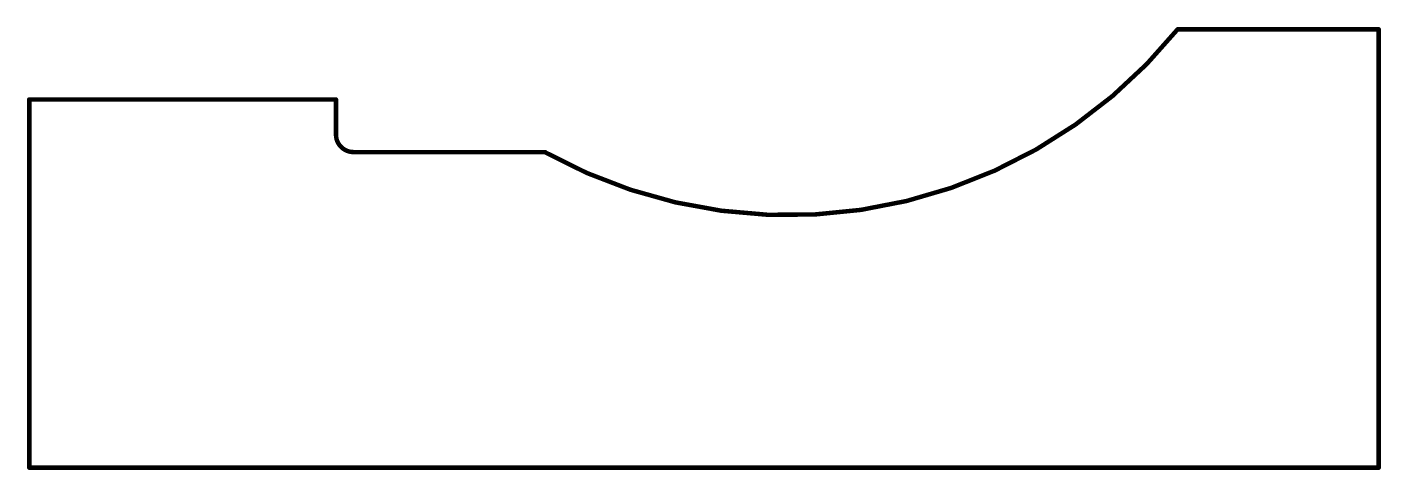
# Model space of a CAD drawing. Extents: x 0.62 to 3.67, y 0.39 to 1.38.
import ezdxf

# ---------------------------------------------------------------- set-up
doc = ezdxf.new("R2010")
doc.units = 0
doc.layers.add('Board', color=3, linetype='CONTINUOUS')

# ---------------------------------------------------------------- blocks, each defined once
blk = doc.blocks.new('UNIT_DISC')
at = {"linetype": 'CONTINUOUS', "const_width": 0.5}
blk.add_lwpolyline([(0.25, 0, 1), (-0.25, 0, 1)], format="xyb", close=True, dxfattribs=at)

msp = doc.modelspace()

# ---------------------------------------------------------------- linework, layer by layer
at = {"layer": 'Board', "linetype": 'CONTINUOUS', "const_width": 0.01}
for points in [[(1.7888, 1.1018, 0.36397), (3.2097, 1.378, 0.36397)], [(1.3189, 1.1417, 0.414214), (1.3583, 1.1024, 0.414214)]]:
    msp.add_lwpolyline(points, format="xyb", dxfattribs=at)
for points in [[(3.6614, 1.378), (3.2097, 1.378)], [(3.6614, 0.3937), (3.6614, 1.378)], [(0.6299, 1.2205), (0.6299, 0.3937)], [(0.6299, 1.2205), (1.3189, 1.2205)], [(1.3189, 1.2205), (1.3189, 1.1417)], [(1.3583, 1.1024), (1.7887, 1.1024)], [(0.6299, 0.3937), (3.6614, 0.3937)]]:
    msp.add_lwpolyline(points, dxfattribs=at)

# ---------------------------------------------------------------- block references
at = {"layer": 'Board', "xscale": 0.01, "yscale": 0.01, "zscale": 0.01}
for p in [(3.2097, 1.378), (3.2097, 1.378), (3.6614, 1.378), (3.6614, 1.378), (0.6299, 1.2205), (0.6299, 1.2205), (1.3189, 1.2205), (1.3189, 1.2205), (1.3189, 1.1417), (1.3189, 1.1417), (1.3583, 1.1024), (1.3583, 1.1024), (1.7887, 1.1024), (1.7888, 1.1018), (0.6299, 0.3937), (0.6299, 0.3937), (3.6614, 0.3937), (3.6614, 0.3937)]:
    msp.add_blockref('UNIT_DISC', p, dxfattribs=at)

doc.saveas('drawing.dxf')
